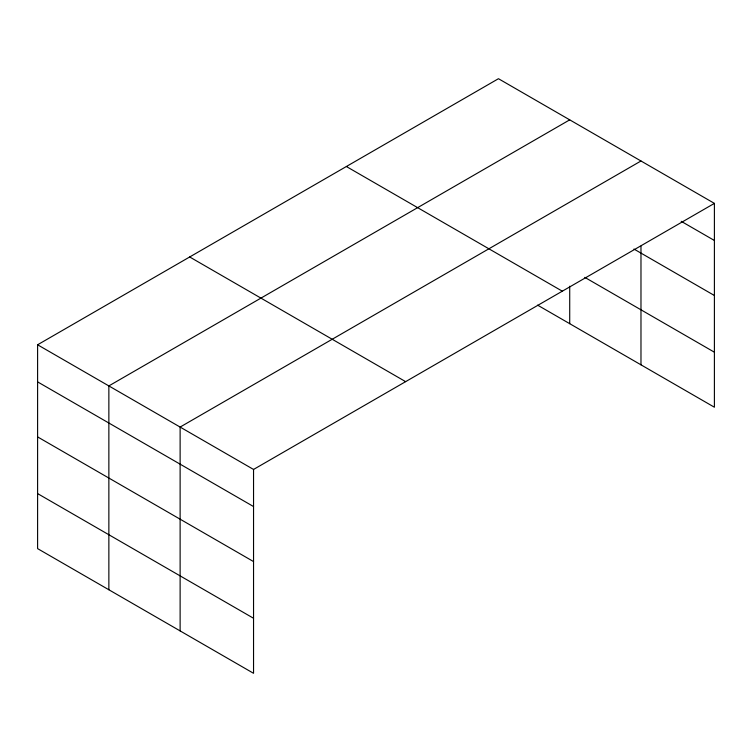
<?xml version="1.0" encoding="UTF-8"?>
<svg xmlns="http://www.w3.org/2000/svg" width="752" height="752" viewBox="0 0 752 752"><rect width="100%" height="100%" fill="white"/><g stroke="black" fill="none" stroke-linecap="round" stroke-linejoin="round"><path stroke-width="1.13" d="M640.977 246.092L640.977 364.833M537.605 305.143L714.4 407.217L714.4 203.378L498.454 78.706L37.6 344.783L37.6 548.622L253.546 673.294L253.546 469.455L37.6 344.783M569.715 119.85L108.861 385.917L108.861 589.765M640.977 160.994L180.123 427.061L180.123 630.909M253.546 469.455L714.4 203.378M681.209 221.314L714.4 240.48M633.955 249.053L714.4 295.498M584.774 277.356L714.4 352.199M346.371 166.512L562.317 291.184M189.683 256.977L405.629 381.649M37.6 381.875L253.546 506.547M37.6 436.903L253.546 561.575M37.6 493.594L253.546 618.266M569.715 286.23L569.715 323.689"/></g></svg>
